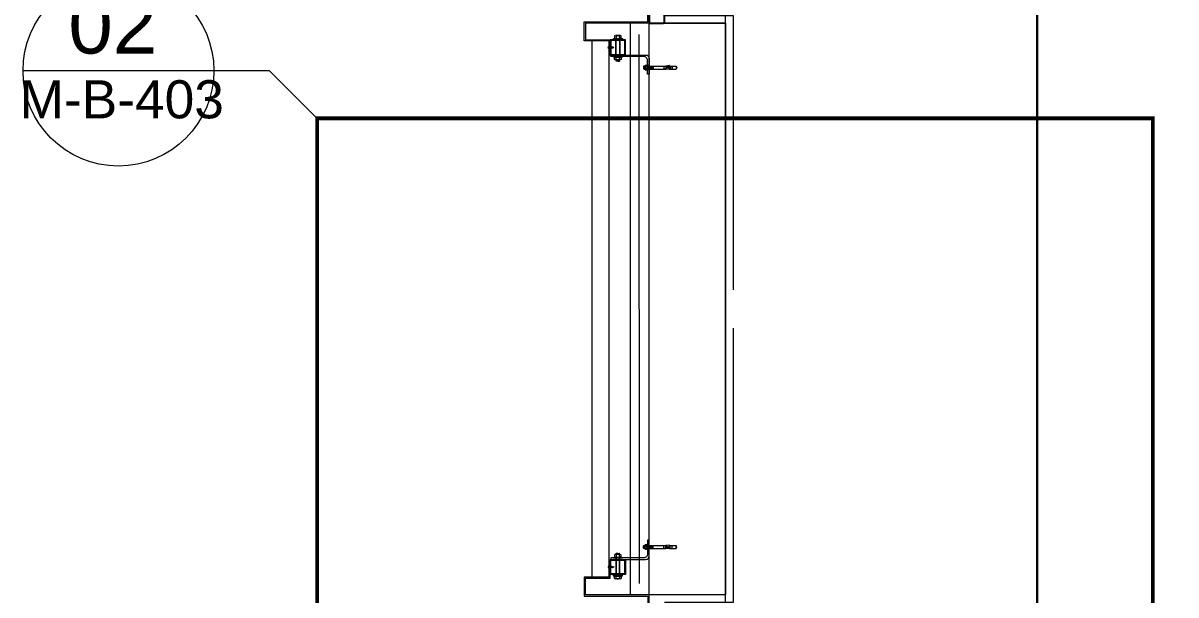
# Model space of a CAD drawing. Extents: x -1439 to 34962, y -872 to 8330.
# Drawn here: x 16636.8 to 16938.9, y 2027.5 to 2177.5 of the extents above; entities that cross this region are included whole.
import ezdxf
from ezdxf.enums import TextEntityAlignment as Align

# ---------------------------------------------------------------- set-up
doc = ezdxf.new("R2010")
doc.units = 0
doc.linetypes.add('HIDDEN', pattern=[0.375, 0.25, -0.125])
doc.linetypes.add('HIDDEN2', pattern=[4.7625, 3.175, -1.5875])
doc.layers.get('0').update_dxf_attribs({"color": 9, "lineweight": 9})
doc.layers.get('Defpoints').update_dxf_attribs({"color": 9, "lineweight": 9})
for name, color, linetype, lineweight in [('00', 9, 'Continuous', 9), ('06D', 9, 'Continuous', 9), ('10', 9, 'Continuous', 9), ('10A', 9, 'Continuous', 9), ('14', 9, 'Continuous', 9), ('21', 9, 'Continuous', 9), ('33', 9, 'BATTING', 9), ('E-KABLO', 7, 'Continuous', 30)]:
    doc.layers.add(name, color=color, linetype=linetype, lineweight=lineweight)
doc.styles.add('Arial', font='arial.ttf', dxfattribs={"height": 2.5})
doc.styles.add('MuuM_TEXT-STANDART', font='ARIALN.TTF')
doc.linetypes.add('BATTING', pattern='A,0.0001,-0.1,[134,ltypeshp.shx,S=0.1,R=0,X=-0.1,Y=0],-0.2,[134,ltypeshp.shx,S=0.1,R=180,X=0.1,Y=0],-0.1', length=0.4001)
doc.dimstyles.new('MuuM_DIM50', dxfattribs={"dimscale": 5, "dimtxt": 2, "dimasz": 1, "dimexe": 1, "dimexo": 1, "dimgap": 1, "dimtad": 1, "dimdec": 1, "dimrnd": 0.5, "dimdsep": 46, "dimtxsty": 'MuuM_TEXT-STANDART', "dimblk": 'ARCHTICK', "dimcen": 0, "dimdle": 0.15, "dimclrd": 256, "dimclre": 256, "dimclrt": 256, "dimadec": 0, "dimazin": 0, "dimtfac": 5, "dimtdec": 1, "dimtix": 1, "dimtmove": 2, "dimatfit": 3, "dimldrblk": 'DOT', "dimfxl": 3, "dimfxlon": 1, "dimtolj": 1, "dimlwd": -1, "dimlwe": -1, "dimarcsym": 0})

# ---------------------------------------------------------------- blocks, each defined once
blk = doc.blocks.new('ciftkanatdograma_pr2')
at = {"layer": '10', "lineweight": 25, "ltscale": 0.5}
blk.add_lwpolyline([(-150, -3.8, 0.414214), (-149.8, -4), (-146.2, -4, 0.414214), (-146, -3.8), (-146, -0.2, 0.414214), (-146.2, 0), (-149.8, 0, 0.414214), (-150, -0.2)], format="xyb", close=True, dxfattribs=at)
blk = doc.blocks.new('cxvxv')
for p, q in [((-21988.4, 8560.98, 0), (-21988.4, 8560.32, 0)), ((-21988.4, 8560.32, 0), (-21986.64, 8560.32, 0)), ((-21986.86, 8561.07, 0), (-21988.18, 8561.07, 0)), ((-21988.02, 8561.25, 0), (-21987.03, 8561.3, 0)), ((-21988.02, 8561.25, 0), (-21988, 8561.26, 0)), ((-21988, 8561.23, 0), (-21988.02, 8561.25, 0)), ((-21988.02, 8561.13, 0), (-21987.03, 8561.19, 0)), ((-21988.02, 8561.13, 0), (-21988, 8561.14, 0)), ((-21988, 8561.11, 0), (-21988.02, 8561.13, 0)), ((-21988.02, 8560.32, 0), (-21987.02, 8560.32, 0)), ((-21988.02, 8560.28, 0), (-21988.02, 8560.32, 0)), ((-21988.02, 8560.11, 0), (-21988.02, 8555.61, 0)), ((-21988, 8561.3, 0), (-21987.94, 8561.35, 0)), ((-21988, 8561.26, 0), (-21988, 8561.3, 0)), ((-21988, 8561.14, 0), (-21988, 8561.23, 0)), ((-21988, 8561.07, 0), (-21988, 8561.11, 0)), ((-21987.96, 8560.98, 0), (-21987.96, 8560.32, 0)), ((-21987.54, 8561.35, 0), (-21987.94, 8561.35, 0)), ((-21987.7, 8561.05, 0), (-21987.7, 8561.08, 0)), ((-21987.7, 8561.07, 0), (-21987.7, 8561.07, 0)), ((-21987.54, 8561.35, 0), (-21987.1, 8561.35, 0)), ((-21987.03, 8561.3, 0), (-21987.1, 8561.35, 0)), ((-21987.08, 8560.64, 0), (-21987.08, 8560.98, 0)), ((-21987.08, 8560.64, 0), (-21987.08, 8560.32, 0)), ((-21987.06, 8560.32, 0), (-21987.06, 8560.28, 0)), ((-21987.06, 8555.61, 0), (-21987.06, 8560.11, 0)), ((-21987.05, 8561.32, 0), (-21987.03, 8561.3, 0)), ((-21987.03, 8561.3, 0), (-21987.05, 8561.28, 0)), ((-21987.03, 8561.3, 0), (-21987.05, 8561.29, 0)), ((-21987.05, 8561.28, 0), (-21987.05, 8561.2, 0)), ((-21987.05, 8561.2, 0), (-21987.03, 8561.19, 0)), ((-21987.03, 8561.19, 0), (-21987.05, 8561.17, 0)), ((-21987.05, 8561.17, 0), (-21987.05, 8561.08, 0)), ((-21987.05, 8561.08, 0), (-21987.03, 8561.07, 0)), ((-21987.02, 8560.32, 0), (-21987.02, 8560.28, 0)), ((-21987.02, 8555.61, 0), (-21987.02, 8560.11, 0)), ((-21986.64, 8560.32, 0), (-21986.64, 8560.98, 0)), ((-21988.4, 8555.4, 0), (-21986.64, 8555.4, 0)), ((-21988.4, 8554.74, 0), (-21988.4, 8555.4, 0)), ((-21986.86, 8554.65, 0), (-21988.17, 8554.65, 0)), ((-21988.02, 8555.44, 0), (-21988.02, 8555.4, 0)), ((-21988.02, 8555.4, 0), (-21987.02, 8555.4, 0)), ((-21987.96, 8554.74, 0), (-21987.96, 8555.4, 0)), ((-21987.08, 8555.08, 0), (-21987.08, 8555.4, 0)), ((-21987.08, 8555.08, 0), (-21987.08, 8554.74, 0)), ((-21987.06, 8555.4, 0), (-21987.06, 8555.44, 0)), ((-21987.02, 8555.4, 0), (-21987.02, 8555.44, 0)), ((-21986.64, 8555.4, 0), (-21986.64, 8554.74, 0))]:
    blk.add_line(p, q)
at = {"elevation": 0}
for points in [[(-21986.3, 8560.11), (-21988.7, 8560.11), (-21988.7, 8560.28), (-21986.3, 8560.28)], [(-21986.3, 8555.61), (-21988.7, 8555.61), (-21988.7, 8555.44), (-21986.3, 8555.44)]]:
    blk.add_lwpolyline(points, close=True, dxfattribs=at)
for points in [[(-21987.98, 8560.28), (-21987.98, 8560.32)], [(-21987.98, 8560.11), (-21987.98, 8555.61)], [(-21987.98, 8555.44), (-21987.98, 8555.4)]]:
    blk.add_lwpolyline(points, dxfattribs=at)
for centre, radius, start, end in [((-21988.18, 8560.75, 0), 0.315, 45.8497, 134.1503), ((-21987.52, 8559.95, 0), 1.12, 66.8701, 113.1299), ((-21987.52, 8559.95, 0), 1.12, 66.8701, 113.1299), ((-21986.86, 8560.76, 0), 0.313, 45.449, 134.551), ((-21988.18, 8554.97, 0), 0.315, 225.8497, 314.1503), ((-21987.52, 8555.77, 0), 1.12, 246.8701, 293.1299), ((-21987.52, 8555.77, 0), 1.12, 246.8701, 293.1299), ((-21986.86, 8554.96, 0), 0.313, 225.449, 314.551)]:
    blk.add_arc(centre, radius, start, end)
blk = doc.blocks.new('VIDA')
for p, q in [((-18058.1, 6526.6), (-18059.2, 6526.6)), ((-18059.2, 6521.2), (-18059.2, 6526.6)), ((-18072, 6523.9), (-18071.9, 6524)), ((-18071.9, 6523.8), (-18072, 6523.9)), ((-18071.9, 6524), (-18070.1, 6524.7)), ((-18069.6, 6522.9), (-18071.9, 6523.8)), ((-18069.7, 6524.9), (-18070.6, 6523.2)), ((-18070.6, 6523.2), (-18070.1, 6524.7)), ((-18070.1, 6524.7), (-18069.9, 6525.1)), ((-18069.9, 6525.1), (-18070.1, 6524.1)), ((-18070.1, 6524.1), (-18070, 6524.3)), ((-18070, 6524.3), (-18069.8, 6525.1)), ((-18069.9, 6525.1), (-18069.8, 6525.1)), ((-18069.8, 6525.1), (-18069.7, 6524.9)), ((-18069.7, 6524.9), (-18069.3, 6525)), ((-18069.6, 6522.8), (-18069.1, 6525)), ((-18069.6, 6522.8), (-18069.6, 6522.9)), ((-18069.4, 6522.4), (-18069.6, 6522.8)), ((-18068.9, 6525.3), (-18069.4, 6522.4)), ((-18069.3, 6522.4), (-18069.4, 6522.4)), ((-18069.3, 6522.4), (-18068.9, 6525.3)), ((-18069.3, 6525), (-18069.1, 6525)), ((-18069.1, 6522.8), (-18069.3, 6522.4)), ((-18069.1, 6525), (-18068.9, 6525.3)), ((-18068.7, 6522.8), (-18069.1, 6522.8)), ((-18068.9, 6525.3), (-18068.9, 6525.3)), ((-18068.9, 6525.3), (-18068.7, 6525)), ((-18068.7, 6522.8), (-18068.2, 6525)), ((-18068.7, 6525), (-18068.2, 6525)), ((-18068.5, 6522.4), (-18068.7, 6522.8)), ((-18068, 6525.3), (-18068.5, 6522.4)), ((-18068.4, 6522.4), (-18068.5, 6522.4)), ((-18068.4, 6522.4), (-18067.9, 6525.3)), ((-18068.2, 6522.8), (-18068.4, 6522.4)), ((-18068.2, 6522.8), (-18068.4, 6522.4)), ((-18068.2, 6525), (-18068, 6525.3)), ((-18067.7, 6525), (-18068.2, 6522.8)), ((-18067.7, 6522.8), (-18068.2, 6522.8)), ((-18067.9, 6525.3), (-18068, 6525.3)), ((-18067.9, 6525.3), (-18067.7, 6525)), ((-18067.7, 6522.8), (-18067.2, 6525)), ((-18067.7, 6525), (-18067.2, 6525)), ((-18067.5, 6522.4), (-18067.7, 6522.8)), ((-18067, 6525.3), (-18067.5, 6522.4)), ((-18067.4, 6522.4), (-18067.5, 6522.4)), ((-18067.4, 6522.4), (-18066.9, 6525.3)), ((-18067.2, 6522.8), (-18067.4, 6522.4)), ((-18067.2, 6522.8), (-18067.4, 6522.4)), ((-18067.2, 6525), (-18067, 6525.3)), ((-18066.7, 6525), (-18067.2, 6522.8)), ((-18066.7, 6522.8), (-18067.2, 6522.8)), ((-18066.9, 6525.3), (-18067, 6525.3)), ((-18066.9, 6525.3), (-18066.7, 6525)), ((-18066.3, 6525), (-18066.7, 6525)), ((-18066.7, 6522.8), (-18066.3, 6525)), ((-18066.5, 6522.4), (-18066.7, 6522.8)), ((-18066.1, 6525.3), (-18066.5, 6522.4)), ((-18066.5, 6522.4), (-18066, 6525.3)), ((-18066.3, 6522.8), (-18066.5, 6522.4)), ((-18066.3, 6522.8), (-18066.5, 6522.4)), ((-18066.5, 6522.4), (-18066.5, 6522.4)), ((-18066.3, 6525), (-18066.1, 6525.3)), ((-18065.8, 6525), (-18066.3, 6522.8)), ((-18066.3, 6522.8), (-18065.8, 6522.8)), ((-18066, 6525.3), (-18066.1, 6525.3)), ((-18066, 6525.3), (-18065.8, 6525)), ((-18065.8, 6522.8), (-18065.3, 6525)), ((-18065.8, 6525), (-18065.3, 6525)), ((-18065.6, 6522.4), (-18065.8, 6522.8)), ((-18065.1, 6525.3), (-18065.6, 6522.4)), ((-18065.5, 6522.4), (-18065.6, 6522.4)), ((-18065.5, 6522.4), (-18065, 6525.3)), ((-18065.3, 6522.8), (-18065.5, 6522.4)), ((-18065.3, 6522.8), (-18065.5, 6522.4)), ((-18065.3, 6525), (-18065.1, 6525.3)), ((-18064.8, 6525), (-18065.3, 6522.8)), ((-18064.8, 6522.8), (-18065.3, 6522.8)), ((-18065.1, 6525.3), (-18065, 6525.3)), ((-18065, 6525.3), (-18064.8, 6525)), ((-18064.8, 6525), (-18064.3, 6525)), ((-18064.8, 6522.8), (-18064.3, 6525)), ((-18064.6, 6522.4), (-18064.8, 6522.8)), ((-18064.1, 6525.3), (-18064.6, 6522.4)), ((-18064.5, 6522.4), (-18064.6, 6522.4)), ((-18064.5, 6522.4), (-18064, 6525.3)), ((-18064.3, 6522.8), (-18064.5, 6522.4)), ((-18064.3, 6522.8), (-18064.5, 6522.4)), ((-18064.3, 6525), (-18064.1, 6525.3)), ((-18063.8, 6525), (-18064.3, 6522.8)), ((-18063.8, 6522.8), (-18064.3, 6522.8)), ((-18064, 6525.3), (-18064.1, 6525.3)), ((-18064, 6525.3), (-18063.8, 6525)), ((-18063.8, 6522.8), (-18062, 6525)), ((-18062, 6525), (-18063.8, 6525)), ((-18063.6, 6522.4), (-18063.8, 6522.8)), ((-18063.6, 6522.4), (-18061.7, 6525.3)), ((-18061.8, 6525.3), (-18063.6, 6522.4)), ((-18062, 6522.8), (-18063.6, 6522.4)), ((-18062, 6522.8), (-18063.6, 6522.4)), ((-18063.6, 6522.4), (-18063.6, 6522.4)), ((-18061.5, 6525), (-18063.4, 6522.8)), ((-18063.4, 6522.8), (-18061.5, 6522.8)), ((-18061.7, 6525.3), (-18063.2, 6525.3)), ((-18062.7, 6522.4), (-18061.5, 6522.8)), ((-18062.6, 6522.4), (-18062.1, 6525.3)), ((-18062.4, 6522.8), (-18062.6, 6522.4)), ((-18062.4, 6522.8), (-18062.6, 6522.4)), ((-18062.6, 6522.4), (-18061.3, 6522.4)), ((-18062.4, 6525), (-18062.2, 6525.3)), ((-18061.5, 6525), (-18062.4, 6525)), ((-18061.5, 6522.8), (-18062.4, 6525)), ((-18061.9, 6525), (-18062.4, 6522.8)), ((-18061.9, 6522.8), (-18062.4, 6522.8)), ((-18062.2, 6525.3), (-18062.1, 6525.3)), ((-18062.2, 6525.3), (-18061.3, 6522.4)), ((-18062.1, 6525.3), (-18061.9, 6525)), ((-18062, 6525), (-18061.8, 6525.3)), ((-18061.9, 6525), (-18061.4, 6525)), ((-18061.9, 6522.8), (-18061.4, 6525)), ((-18061.7, 6522.4), (-18061.9, 6522.8)), ((-18061.2, 6525.3), (-18061.7, 6522.4)), ((-18061.7, 6525.3), (-18061.5, 6525)), ((-18061.6, 6522.4), (-18061.7, 6522.4)), ((-18061.6, 6522.4), (-18061.2, 6525.3)), ((-18061.4, 6522.8), (-18061.6, 6522.4)), ((-18061.4, 6522.8), (-18061.6, 6522.4)), ((-18061.4, 6525), (-18061.2, 6525.3)), ((-18061, 6525), (-18061.4, 6522.8)), ((-18060.9, 6522.8), (-18061.4, 6522.8)), ((-18061.2, 6525.3), (-18061, 6525)), ((-18061.2, 6525.3), (-18061.2, 6525.3)), ((-18061, 6525), (-18060.5, 6525)), ((-18060.9, 6522.8), (-18060.5, 6525)), ((-18060.7, 6522.4), (-18060.9, 6522.8)), ((-18060.7, 6522.4), (-18060.2, 6525.3)), ((-18060.3, 6525.3), (-18060.7, 6522.4)), ((-18060.5, 6522.8), (-18060.7, 6522.4)), ((-18060.5, 6522.8), (-18060.7, 6522.4)), ((-18060.7, 6522.4), (-18060.7, 6522.4)), ((-18060.5, 6525), (-18060.3, 6525.3)), ((-18060, 6525), (-18060.5, 6522.8)), ((-18060.5, 6522.8), (-18060, 6522.8)), ((-18060.3, 6525.3), (-18060.2, 6525.3)), ((-18060.2, 6525.3), (-18060, 6525)), ((-18060, 6525), (-18059.5, 6525)), ((-18060, 6522.8), (-18059.5, 6525)), ((-18059.8, 6522.4), (-18060, 6522.8)), ((-18059.3, 6525.3), (-18059.8, 6522.4)), ((-18059.7, 6522.4), (-18059.8, 6522.4)), ((-18059.7, 6522.4), (-18059.2, 6525.3)), ((-18059.5, 6522.8), (-18059.7, 6522.4)), ((-18059.5, 6522.8), (-18059.7, 6522.4)), ((-18059.5, 6525), (-18059.3, 6525.3)), ((-18059.2, 6524), (-18059.5, 6522.8)), ((-18059.5, 6522.8), (-18059.2, 6522.8)), ((-18059.3, 6525.3), (-18059.2, 6525.3)), ((-18058.1, 6521.2), (-18059.2, 6521.2))]:
    blk.add_line(p, q)
for points in [[(-18068.7, 6525), (-18069.1, 6522.8)], [(-18057.2, 6524.3), (-18057.5, 6524), (-18057.5, 6523.8), (-18057.2, 6523.5)]]:
    blk.add_lwpolyline(points)
for centre, start, end in [((-18062.4, 6523.6), 7.5095, 35.2427), ((-18062.4, 6524.2), 324.7573, 352.4905)]:
    blk.add_arc(centre, 5.21, start, end)
blk = doc.blocks.new('çelik dübel')
at = {"ltscale": 7}
for p, q in [((-87.2, -2), (-85, 2)), ((-85, -6), (-85, 2)), ((-68, 2), (-85, 2)), ((-75, -6), (-75, 2)), ((-70, -6), (-70, 2)), ((-68, 3), (-58, 2)), ((-68, -7), (-68, 3)), ((-58, -6), (-58, 2)), ((-8.5, 2), (-58, 2)), ((-53, 1.5), (-58, 1.5)), ((-53, -6), (-53, 2)), ((-25, -6), (-25, 2)), ((-25, -6), (-23.9, 2)), ((-23, -6), (-21.9, 2)), ((-21, -6), (-19.9, 2)), ((-19, -6), (-17.9, 2)), ((-17, -6), (-15.9, 2)), ((-85, -6), (-87.2, -2)), ((-68, -6), (-85, -6)), ((-68, -7), (-58, -6)), ((-53, -5.5), (-58, -5.5)), ((-8.5, -6), (-58, -6))]:
    blk.add_line(p, q, dxfattribs=at)
for p, q in [((-15, -6), (-13.9, 2)), ((-13, -6), (-11.9, 2)), ((-11, -6), (-10, 1.1)), ((-10, -9), (-10, 5)), ((-9, 5), (-10, 5)), ((-10, 3), (-10, 5)), ((-9, -9), (-9, 5)), ((-8.5, 2), (-8.5, 3)), ((-8.5, -4), (-8.5, 0)), ((-5, 4), (-7.5, 4)), ((-5, 1), (-7.5, 1)), ((-4, 2), (-4, 3)), ((-1, 2), (-4, 2)), ((-4, -4), (-4, 0)), ((-3, -6), (-1.9, 2)), ((-1, -6), (0, 1.1)), ((0, -5), (0, 1)), ((-10, -7), (-10, -9.1)), ((-9, -9), (-10, -9)), ((-8.5, -6), (-8.5, -7)), ((-5, -5), (-7.5, -5)), ((-5, -8), (-7.5, -8)), ((-4, -6), (-4, -7)), ((-1, -6), (-4, -6))]:
    blk.add_line(p, q)
for points in [[(-68, 0.6), (-67.4, 0.4), (-67, 0.1), (-66.6, -0.3), (-66.2, -0.8), (-65.9, -1.3), (-65.7, -1.9), (-65.4, -2.3), (-65.2, -2.8), (-65, -3.1), (-64.8, -3.3), (-64.6, -3.5), (-64.4, -3.6), (-64.2, -3.5), (-63.9, -3.5), (-63.7, -3.3), (-63.5, -3.1), (-63.2, -2.9), (-62.9, -2.6), (-62.7, -2.3), (-62.4, -2), (-62.1, -1.7), (-61.9, -1.4), (-61.6, -1.1), (-61.4, -0.9), (-61.2, -0.7), (-61, -0.6), (-60.8, -0.5), (-60.6, -0.5), (-60.4, -0.5), (-60.3, -0.7), (-60.1, -0.9), (-59.9, -1.1), (-59.8, -1.5), (-59.6, -1.9), (-59.4, -2.3), (-59.2, -2.7), (-58.9, -3), (-58.7, -3.3), (-58.4, -3.5), (-58, -3.5)], [(-68, -0.5), (-68, -0.5), (-67.9, -0.5), (-67.9, -0.5), (-67.8, -0.5), (-67.8, -0.6), (-67.7, -0.6), (-67.7, -0.6), (-67.6, -0.7), (-67.6, -0.7), (-67.6, -0.8), (-67.5, -0.8), (-67.5, -0.8), (-67.5, -0.9), (-67.4, -0.9), (-67.4, -0.9), (-67.3, -1), (-67.3, -1), (-67.3, -1.1), (-67.2, -1.1), (-67.2, -1.2), (-67.2, -1.2), (-67.1, -1.3), (-67.1, -1.3), (-67.1, -1.4), (-67, -1.4), (-67, -1.5), (-67, -1.5), (-66.9, -1.6), (-66.9, -1.6), (-66.9, -1.7), (-66.9, -1.7), (-66.8, -1.8), (-66.8, -1.9), (-66.8, -1.9), (-66.7, -2), (-66.7, -2), (-66.7, -2.1), (-66.6, -2.2), (-66.6, -2.2), (-66.6, -2.3), (-66.6, -2.3), (-66.5, -2.4), (-66.5, -2.5), (-66.5, -2.5), (-66.4, -2.6), (-66.4, -2.7), (-66.4, -2.7), (-66.3, -2.8), (-66.3, -2.8), (-66.3, -2.9), (-66.3, -3), (-66.2, -3), (-66.2, -3.1), (-66.2, -3.1), (-66.1, -3.2), (-66.1, -3.2), (-66.1, -3.3), (-66, -3.4), (-66, -3.4), (-66, -3.5), (-65.9, -3.5), (-65.9, -3.6), (-65.9, -3.6), (-65.8, -3.7), (-65.8, -3.7), (-65.7, -3.8), (-65.7, -3.8), (-65.7, -3.9), (-65.6, -3.9), (-65.6, -4), (-65.5, -4), (-65.5, -4.1), (-65.4, -4.1), (-65.4, -4.1), (-65.3, -4.2), (-65.3, -4.2), (-65.2, -4.3), (-65.2, -4.3), (-65.1, -4.3), (-65, -4.4), (-65, -4.4), (-64.9, -4.4), (-64.9, -4.4), (-64.8, -4.5), (-64.7, -4.5), (-64.7, -4.5), (-64.6, -4.5), (-64.5, -4.5), (-64.5, -4.5), (-64.4, -4.5), (-64.3, -4.5), (-64.3, -4.5), (-64.2, -4.5), (-64.1, -4.5), (-64.1, -4.5), (-64, -4.5), (-64, -4.5), (-63.9, -4.5), (-63.8, -4.5), (-63.8, -4.5), (-63.7, -4.4), (-63.7, -4.4), (-63.6, -4.4), (-63.6, -4.4), (-63.5, -4.4), (-63.4, -4.3), (-63.4, -4.3), (-63.3, -4.3), (-63.3, -4.3), (-63.3, -4.2), (-63.2, -4.2), (-63.2, -4.2), (-63.1, -4.1), (-63.1, -4.1), (-63, -4.1), (-63, -4), (-62.9, -4), (-62.9, -4), (-62.9, -3.9), (-62.8, -3.9), (-62.8, -3.9), (-62.7, -3.8), (-62.7, -3.8), (-62.7, -3.8), (-62.6, -3.7), (-62.6, -3.7), (-62.5, -3.6), (-62.5, -3.6), (-62.5, -3.6), (-62.4, -3.5), (-62.4, -3.5), (-62.4, -3.5), (-62.3, -3.4), (-62.3, -3.4), (-62.2, -3.3), (-62.2, -3.3), (-62.2, -3.3), (-62.1, -3.2), (-62.1, -3.2), (-62.1, -3.1), (-62, -3.1), (-62, -3.1), (-62, -3), (-61.9, -3), (-61.9, -2.9), (-61.9, -2.9), (-61.8, -2.9), (-61.8, -2.8), (-61.7, -2.8), (-61.7, -2.7), (-61.7, -2.7), (-61.6, -2.6), (-61.6, -2.6), (-61.6, -2.6), (-61.5, -2.5), (-61.5, -2.5), (-61.5, -2.5), (-61.4, -2.4), (-61.4, -2.4), (-61.4, -2.3), (-61.3, -2.3), (-61.3, -2.3), (-61.3, -2.2), (-61.3, -2.2), (-61.2, -2.2), (-61.2, -2.1), (-61.2, -2.1), (-61.1, -2), (-61.1, -2), (-61.1, -2), (-61, -1.9), (-61, -1.9), (-61, -1.9), (-61, -1.9), (-60.9, -1.8), (-60.9, -1.8), (-60.9, -1.8), (-60.9, -1.8), (-60.9, -1.8), (-60.9, -1.7), (-60.8, -1.7), (-60.8, -1.7), (-60.8, -1.7), (-60.8, -1.7), (-60.8, -1.7), (-60.8, -1.8), (-60.7, -1.8), (-60.7, -1.8), (-60.7, -1.8), (-60.7, -1.9), (-60.7, -1.9), (-60.7, -1.9), (-60.6, -2), (-60.6, -2), (-60.6, -2.1), (-60.6, -2.1), (-60.6, -2.1), (-60.5, -2.2), (-60.5, -2.2), (-60.5, -2.3), (-60.5, -2.3), (-60.4, -2.4), (-60.4, -2.5), (-60.4, -2.5), (-60.4, -2.6), (-60.3, -2.6), (-60.3, -2.7), (-60.3, -2.7), (-60.3, -2.8), (-60.2, -2.8), (-60.2, -2.9), (-60.2, -3), (-60.1, -3), (-60.1, -3.1), (-60.1, -3.1), (-60, -3.2), (-60, -3.2), (-59.9, -3.3), (-59.9, -3.4), (-59.9, -3.4), (-59.8, -3.5), (-59.8, -3.5), (-59.7, -3.6), (-59.7, -3.6), (-59.6, -3.7), (-59.6, -3.8), (-59.5, -3.8), (-59.5, -3.9), (-59.4, -3.9), (-59.3, -4), (-59.3, -4), (-59.2, -4.1), (-59.1, -4.2), (-59, -4.2), (-58.9, -4.3), (-58.8, -4.3), (-58.6, -4.4), (-58.4, -4.4), (-58.2, -4.5), (-58, -4.5)]]:
    blk.add_lwpolyline(points)
for centre, start, end in [((-7.5, 3), 90, 180), ((-7.5, 2), 180, 270), ((-7.5, 0), 90, 180), ((-5, 3), 0, 90), ((-5, 2), 270, 0), ((-5, 0), 0, 90), ((-1, 1), 0, 90), ((-7.5, -4), 180, 270), ((-7.5, -6), 90, 180), ((-7.5, -7), 180, 270), ((-5, -4), 270, 0), ((-5, -6), 0, 90), ((-5, -7), 270, 0), ((-1, -5), 270, 0)]:
    blk.add_arc(centre, 1, start, end)
blk = doc.blocks.new('kjdol')
at = {"ltscale": 10, "elevation": -278.89}
blk.add_lwpolyline([(77394.12, 60089.89), (77403.28, 60089.89, 0.460237), (77404.18, 60090.79), (77404.18, 60094.89), (77403.78, 60094.89), (77403.78, 60091.29, -0.414214), (77402.78, 60090.29), (77394.12, 60090.29)], format="xyb", close=True, dxfattribs=at)
at = {"elevation": -249.79}
for points in [[(77397.97, 60089.9), (77397.97, 60085.9), (77393.97, 60085.9), (77393.97, 60089.9)], [(77397.77, 60089.7), (77397.77, 60086.1), (77394.17, 60086.1), (77394.17, 60089.7)]]:
    blk.add_lwpolyline(points, close=True, dxfattribs=at)
blk.add_blockref('cxvxv', (99383.5, 51530.11, -249.79))
at = {"extrusion": (0, 0, -1), "xscale": 0.1000000000058208, "yscale": 0.1000000000058208, "zscale": -0.0999999999999091}
blk.add_blockref('çelik dübel', (-77402.74, 60093.36, 459.25), dxfattribs=at)
at = {"xscale": 0.1000000000058208, "yscale": 0.1000000000058208, "zscale": 0.1000000000058208, "rotation": 180}
blk.add_blockref('VIDA', (75587.75, 60740.29, -249.79), dxfattribs=at)
blk = doc.blocks.new('0_detailbox1')
blk.add_lwpolyline([(10.411, -2.5), (7.911, 0), (-5, 0)])
blk.add_circle((0, 0), 5)
at = {"style": 'Arial'}
blk.add_attdef('DETAYADI', text='', height=3, dxfattribs=at).set_placement((0, 0), align=Align.BOTTOM_CENTER)
blk.add_attdef('PAFTAADI', text='', height=2, dxfattribs=at).set_placement((0, -0.5), align=Align.TOP_CENTER)
blk = doc.blocks.new('_ArchTick')
at = {"color": 0, "linetype": 'ByBlock', "const_width": 0.15}
blk.add_lwpolyline([(-0.5, -0.5), (0.5, 0.5)], dxfattribs=at)
blk = doc.blocks.new('*D738')
at = {"transparency": 16777216}
for p, q in [((17070.72, 1979.83), (16822.09, 1979.83)), ((16822.84, 1980.83), (16822.84, 1974.83)), ((17069.97, 1980.83), (17069.97, 1974.83))]:
    blk.add_line(p, q, dxfattribs=at)
at = {"layer": 'Defpoints', "color": 0, "transparency": 16777216}
for p in [(17069.97, 2027.5), (16822.84, 2025.5), (16822.84, 1979.83)]:
    blk.add_point(p, dxfattribs=at)
at = {"transparency": 16777216, "xscale": 5, "yscale": 5, "zscale": 5, "rotation": 180}
blk.add_blockref('_ArchTick', (16822.84, 1979.83), dxfattribs=at)
at = {"transparency": 16777216, "xscale": 5, "yscale": 5, "zscale": 5}
blk.add_blockref('_ArchTick', (17069.97, 1979.83), dxfattribs=at)
at = {"transparency": 16777216, "insert": (16946.4, 1989.85), "char_height": 10, "attachment_point": 5, "style": 'MuuM_TEXT-STANDART'}
blk.add_mtext('\\A1;247', dxfattribs=at)
blk = doc.blocks.new('_Dot')
at = {"color": 0, "linetype": 'ByBlock', "lineweight": -2}
blk.add_line((-0.5, 0), (-1, 0), dxfattribs=at)
at = {"color": 0, "linetype": 'ByBlock', "const_width": 0.5}
blk.add_lwpolyline([(-0.25, 0, 1), (0.25, 0, 1)], format="xyb", close=True, dxfattribs=at)

msp = doc.modelspace()

# ---------------------------------------------------------------- linework, layer by layer
msp.add_lwpolyline([(16822.84, 2869.5), (17296.81, 2869.24), (17297.31, 1720.48), (16885.04, 1720.5), (16885.04, 1794.5), (16820.84, 1794.5), (16820.84, 2410.5), (16882.84, 2410.5), (16882.84, 2494.5), (16822.84, 2494.5), (16822.84, 2869.5)])
at = {"layer": '00'}
msp.add_lwpolyline([(16800.84, 2177.5), (16820.84, 2177.5), (16820.84, 2027.5), (16800.84, 2027.5)], close=True, dxfattribs=at)
for points in [[(16820.84, 2177.5), (16800.84, 2177.5)], [(16820.84, 2027.5), (16800.84, 2027.5)]]:
    msp.add_lwpolyline(points, dxfattribs=at)
at = {"layer": '06D'}
msp.add_lwpolyline([(16795.84, 2177.5), (16795.84, 2027.5)], dxfattribs=at)
at = {"layer": '10A'}
for points in [[(16790.64, 2169.1), (16790.34, 2169.1), (16790.34, 2172.8), (16783.84, 2172.8), (16783.84, 2177.8), (16800.54, 2177.8), (16800.54, 2195.34), (16800.84, 2195.34), (16800.84, 2177.5), (16784.14, 2177.5), (16784.14, 2173.1), (16790.64, 2173.1), (16790.64, 2169.1)], [(16785.84, 2172.8), (16785.84, 2032.2), (16790.34, 2032.2), (16790.34, 2172.8), (16785.84, 2172.8)], [(16790.64, 2035.9), (16790.34, 2035.9), (16790.34, 2032.2), (16783.84, 2032.2), (16783.84, 2027.2), (16800.54, 2027.2), (16800.54, 2024.66), (16800.84, 2024.66), (16800.84, 2027.5), (16784.14, 2027.5), (16784.14, 2031.9), (16790.64, 2031.9), (16790.64, 2035.9)]]:
    msp.add_lwpolyline(points, dxfattribs=at)
at = {"layer": '14'}
for points in [[(16804.84, 2179.5), (16822.84, 2179.5), (16822.84, 2107.5)], [(16822.84, 2097.5), (16822.84, 2025.5), (16804.84, 2025.5)]]:
    msp.add_lwpolyline(points, dxfattribs=at)
at = {"layer": '21', "linetype": 'HIDDEN2', "ltscale": 0.1, "const_width": 1}
msp.add_lwpolyline([(16932.84, 1702.5), (16713.84, 1702.5), (16713.84, 2152.5), (16932.84, 2152.5)], close=True, dxfattribs=at)
at = {"layer": '33', "ltscale": 0.2}
msp.add_lwpolyline([(16798.34, 2030.5), (16798.26, 2174.5)], dxfattribs=at)
at = {"layer": 'E-KABLO', "color": 4, "ltscale": 40}
msp.add_line((16902.53, 2800.96), (16902.53, 1036.14), dxfattribs=at)

# ---------------------------------------------------------------- block references
at = {"layer": '10', "linetype": 'HIDDEN', "rotation": 90}
msp.add_blockref('ciftkanatdograma_pr2', (16800.84, 2327.5), dxfattribs=at)
at = {"layer": '10', "xscale": -1, "rotation": 180}
msp.add_blockref('kjdol', (-60603.33, 62258.99, 249.79), dxfattribs=at)
at = {"layer": '10'}
msp.add_blockref('kjdol', (-60603.34, -58053.06, 278.89), dxfattribs=at)
at = {"layer": '21'}
ref = msp.add_blockref('0_detailbox1', (16661.78, 2165), dxfattribs=dict(at, xscale=5, yscale=5, zscale=5))
ref.add_attrib('DETAYADI', '02', dxfattribs={"layer": '0', "height": 15, "style": 'Arial'}).set_placement((16660.3, 2165), align=Align.BOTTOM_CENTER)
ref.add_attrib('PAFTAADI', 'M-B-403', dxfattribs={"layer": '0', "height": 10, "style": 'Arial'}).set_placement((16662.64, 2162.5), align=Align.TOP_CENTER)

# ---------------------------------------------------------------- dimensions: what is measured, and where the dimension line sits
dim = msp.add_linear_dim(base=(16822.84, 1979.83), p1=(17069.97, 2027.5), p2=(16822.84, 2025.5), dimstyle='MuuM_DIM50', override={"dimfxl": 0.2})
dim.commit()
dim.dimension.update_dxf_attribs({"geometry": '*D738', "text_midpoint": (16946.4, 1989.85)})

doc.saveas('drawing.dxf')
